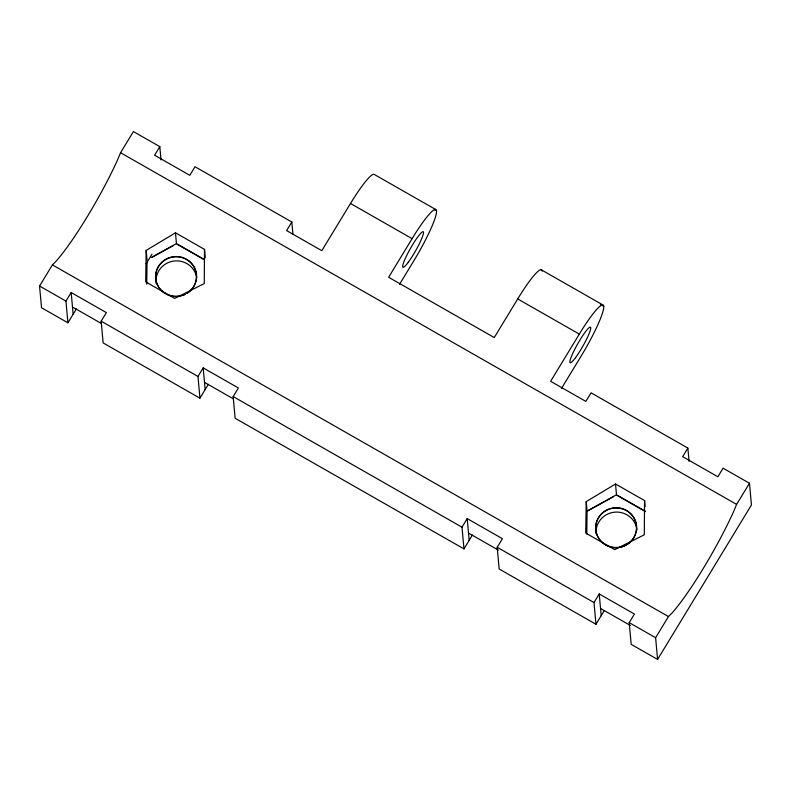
<?xml version="1.0" encoding="UTF-8"?>
<svg xmlns="http://www.w3.org/2000/svg" width="791" height="791" viewBox="0 0 791 791"><rect width="100%" height="100%" fill="white"/><g stroke="black" fill="none" stroke-linecap="round" stroke-linejoin="round"><path stroke-width="1.19" d="M204.513 249.383L204.256 283.583L174.702 298.425L145.663 281.843L146.177 250.421L175.473 232.801L204.513 249.383L205.274 257.777M644.556 500.574L644.299 534.785L614.745 549.626L585.706 533.045L586.22 501.623L615.517 484.003L644.556 500.574L645.1 506.576M146.75 284.147L147.027 262.513M586.803 534.123L587.07 511.035L616.496 494.8L645.535 511.382M161.028 159.92L159.812 146.642L133.412 131.573L120.558 152.722L117.276 160.533A84.924 11.736 -60.3 0 1 56.072 261.257L52.404 264.886L39.55 286.026L41.528 307.748L67.927 322.817L76.351 308.955M600.587 304.535L603.77 306.354A46.046 6.368 -60.3 0 0 579.319 334.109L550.635 381.302L585.844 401.403L591.055 392.82L687.863 448.082L682.653 456.664L717.852 476.765L723.073 468.183L749.472 483.252L736.619 504.401L733.336 512.212A84.924 11.736 -60.3 0 1 672.132 612.936L668.464 616.565L655.61 637.704L657.588 659.427L631.188 644.358L629.211 622.636L634.422 614.053L599.222 593.962L594.001 602.534L595.979 624.257L499.17 568.996L497.193 547.273L502.414 538.691L467.204 518.599L461.993 527.182L463.971 548.895L235.145 418.271L233.167 396.558L238.388 387.976L203.178 367.874L197.968 376.457L199.945 398.18L103.137 342.918L101.159 321.195L106.37 312.613L71.17 292.522L65.95 301.104L67.927 322.817M159.812 146.642L154.601 155.224L189.8 175.325L195.021 166.743L291.83 222.004L292.927 234.067M146.197 263.729L151.971 254.227M291.83 222.004L286.609 230.586L321.818 250.678L350.502 203.485A46.046 6.368 -60.3 0 1 373.896 174.238L435.505 209.407M199.945 398.18L208.369 384.317M434.437 209.684L436.553 210.9A46.046 6.368 -60.3 0 0 412.101 238.655L388.638 277.265L494.246 337.559L517.71 298.939A46.046 6.368 -60.3 0 1 542.171 271.184M399.495 284.374L414.079 260.377A46.046 6.368 -60.3 0 0 436.553 210.9M463.971 548.895L472.395 535.042M561.541 388.341L581.296 355.831A46.046 6.368 -60.3 0 0 603.77 306.354M595.979 624.257L604.403 610.395M657.588 659.427L751.45 504.974L749.472 483.252M151.229 257.52L176.452 243.608L204.454 259.586M152.307 257.184L173.318 245.586M613.361 496.788L587.09 511.283L586.22 501.623M541.113 269.691L602.722 304.861M350.502 203.485L412.101 238.655M517.71 298.939L579.319 334.109M120.558 152.722L736.619 504.401M177.51 244.439L204.483 259.834M617.553 495.641L645.565 511.629M52.404 264.886L668.464 616.565M39.55 286.026L65.95 301.104M101.159 321.195L197.968 376.457M233.167 396.558L461.993 527.182M497.193 547.273L594.001 602.534M629.211 622.636L655.61 637.704M72.485 306.997L101.288 323.44M204.493 382.36L233.305 398.802M468.519 533.075L498.389 550.131M600.537 608.437L630.407 625.493M687.863 448.082L689.08 461.361M615.517 484.003L616.515 495.047M599.222 593.962L601.2 615.675M467.204 518.599L469.182 540.322M203.178 367.874L205.156 389.597M175.473 232.801L176.472 243.846M146.177 250.421L147.047 260.081M71.17 292.522L73.148 314.235M158.259 286.5A20.467 19.884 -5.2 0 1 165.754 259.547A20.467 19.884 -5.2 0 1 193.568 266.221A20.467 19.884 -5.2 0 1 187.032 293.402M185.183 294.43A20.467 19.884 -5.2 0 1 182.187 295.607M181.169 295.893A20.467 19.884 -5.2 0 1 166.594 294.321M165.665 293.817A20.467 19.884 -5.2 0 1 158.803 287.38M156.222 283.751A20.467 19.884 -5.2 0 1 173.496 261.099A20.467 19.884 -5.2 0 1 196.712 277.77M604.808 544.475A20.467 19.884 -5.2 0 1 598.016 518.728A20.467 19.884 -5.2 0 1 623.684 509.335A20.467 19.884 -5.2 0 1 635.835 533.124M635.519 534.113A20.467 19.884 -5.2 0 1 627.085 544.603M626.165 545.137A20.467 19.884 -5.2 0 1 621.212 547.095M620.174 547.332A20.467 19.884 -5.2 0 1 611.651 547.283M610.622 547.036A20.467 19.884 -5.2 0 1 605.708 545.019M596.137 533.915A20.467 19.884 -5.2 0 1 614.607 512.173A20.467 19.884 -5.2 0 1 636.884 530.01M181.139 295.656A20.467 19.884 -5.2 0 1 155.906 273.182A20.467 19.884 -5.2 0 1 187.408 259.804A20.467 19.884 -5.2 0 1 187.012 293.164M185.163 294.183A20.467 19.884 -5.2 0 1 182.167 295.369M605.688 544.781A20.467 19.884 -5.2 0 0 636.577 527.735A20.467 19.884 -5.2 0 0 606.084 510.333A20.467 19.884 -5.2 0 0 605.688 544.781M575.472 357.73A20.467 2.828 -60.3 0 0 590.739 327.81A20.467 2.828 -60.3 0 0 574.711 349.375A20.467 2.828 -60.3 0 0 575.472 357.73M408.255 262.276A20.467 2.828 -60.3 0 0 423.521 232.356A20.467 2.828 -60.3 0 0 407.494 253.911A20.467 2.828 -60.3 0 0 408.255 262.276"/></g></svg>
